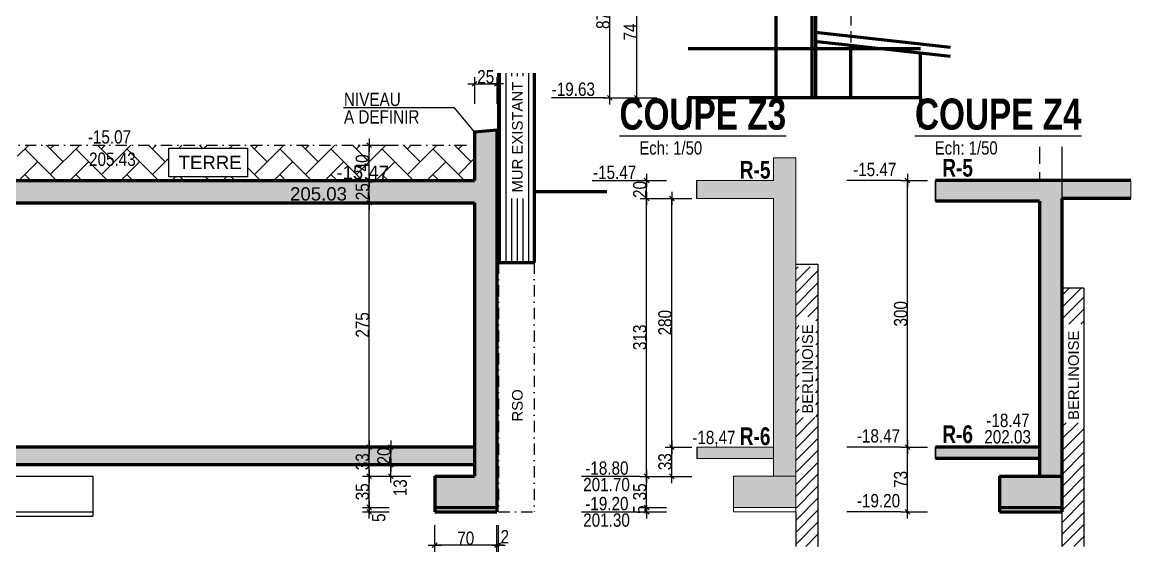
# Model space of a CAD drawing. Header units: centimetres. Extents: x 10803 to 23268, y -4986 to -786.
# Drawn here: x 20999 to 22248, y -2494 to -1898 of the extents above; entities that cross this region are included whole.
import ezdxf
from ezdxf.enums import TextEntityAlignment as Align

# ---------------------------------------------------------------- set-up
doc = ezdxf.new("R2010")
doc.units = ezdxf.units.CM
doc.header["$PDMODE"] = 1
doc.header["$PDSIZE"] = -2
doc.linetypes.add('CACHEX2', pattern=[19.05, 12.7, -6.35])
doc.linetypes.add('TIRETPTX2', pattern=[50.8, 25.4, -12.7, 0, -12.7])
for name, color, linetype in [('01_cote_gen', 4, 'Continuous'), ('01_linteaux', 2, 'Continuous'), ('01_poch_BN', 9, 'Continuous'), ('01_poch_murs', 253, 'Continuous'), ('01_texte', 230, 'Continuous'), ('AA_COTES', 2, 'Continuous')]:
    doc.layers.add(name, color=color, linetype=linetype)
doc.layers.add('01_murs_coup', color=5, linetype='Continuous', lineweight=60)
doc.layers.add('01_PIEUX', color=5, linetype='Continuous', lineweight=60)
doc.styles.add('ARIAL NA', font='ARIALN.TTF')
doc.styles.add('Arial Narrow', font='ARIALN.TTF')
doc.styles.add('impact', font='impact.ttf')
doc.styles.add('MATTE_TXT', font='arial.ttf')
doc.styles.add('STYLE2', font='ARIALN.TTF')
doc.dimstyles.new('JB25', dxfattribs={"dimscale": 0.1, "dimtxt": 150, "dimasz": 15, "dimexe": 0.1, "dimexo": 0.1, "dimgap": 0.09, "dimtad": 1, "dimdec": 1, "dimlfac": 0.5, "dimdsep": 46, "dimtxsty": 'STYLE2', "dimblk1": 'BOND_G', "dimblk2": 'BOND_D', "dimsah": 1, "dimcen": 1.5, "dimdle": 0.01, "dimse1": 1, "dimse2": 1, "dimclrd": 4, "dimclre": 2, "dimclrt": 6, "dimazin": 2, "dimtfac": 2.333333, "dimtdec": 1, "dimtix": 1, "dimtmove": 2, "dimatfit": 3, "dimldrblk": 'BOND_G', "dimfxl": 1, "dimtolj": 1, "dimtzin": 0, "dimarcsym": 0})
doc.dimstyles.new('JB50', dxfattribs={"dimscale": 0.1, "dimtxt": 150, "dimasz": 15, "dimexe": 0.1, "dimexo": 0.1, "dimgap": 0.09, "dimtad": 1, "dimdec": 1, "dimdsep": 46, "dimtxsty": 'STYLE2', "dimblk1": 'BOND_G', "dimblk2": 'BOND_D', "dimsah": 1, "dimcen": 1.5, "dimdle": 0.01, "dimse1": 1, "dimse2": 1, "dimclrd": 4, "dimclre": 2, "dimclrt": 6, "dimazin": 2, "dimtfac": 2.333333, "dimtdec": 1, "dimtix": 1, "dimtmove": 2, "dimatfit": 3, "dimldrblk": 'BOND_G', "dimfxl": 1, "dimtolj": 1, "dimtzin": 0, "dimarcsym": 0})

# ---------------------------------------------------------------- blocks, each defined once
blk = doc.blocks.new('BOND_G')
at = {"layer": 'AA_COTES', "color": 0}
for p, q in [((0, -5), (0, 15)), ((5, 0), (-5, 0)), ((1.77, 1.77), (-1.77, -1.77))]:
    blk.add_line(p, q, dxfattribs=at)
blk = doc.blocks.new('BOND_D')
at = {"layer": 'AA_COTES', "color": 0}
for p, q in [((5, 0), (-5, 0)), ((-1.77, -1.77), (1.77, 1.77)), ((0, 5), (0, -15))]:
    blk.add_line(p, q, dxfattribs=at)
blk = doc.blocks.new('*D1537')
at = {"layer": '01_cote_gen', "color": 4, "lineweight": -2, "transparency": 16777216}
blk.add_line((21691.3, -1981.1), (21691.3, -1836.1), dxfattribs=at)
at = {"layer": 'Defpoints', "color": 0, "lineweight": 0, "transparency": 16777216}
for p in [(21691.3, -1834.6), (21713.8, -1834.6), (21713.8, -1982.6)]:
    blk.add_point(p, dxfattribs=at)
at = {"layer": '01_cote_gen', "color": 4, "lineweight": -2, "transparency": 16777216, "xscale": 1.5, "yscale": 1.5, "zscale": 1.5}
for name, p, rotation in [('BOND_D', (21691.3, -1834.6), 90), ('BOND_G', (21691.3, -1982.6), 270)]:
    blk.add_blockref(name, p, dxfattribs=dict(at, rotation=rotation))
at = {"layer": '01_cote_gen', "color": 6, "lineweight": 0, "transparency": 16777216, "insert": (21683.8, -1908.6), "char_height": 15, "attachment_point": 5, "rotation": 90, "style": 'STYLE2'}
blk.add_mtext('\\A1;74', dxfattribs=at)
blk = doc.blocks.new('*D1540')
at = {"layer": '01_cote_gen', "color": 4, "lineweight": -2, "transparency": 16777216}
blk.add_line((21660.7, -1981.1), (21660.7, -1810.1), dxfattribs=at)
at = {"layer": 'Defpoints', "color": 0, "lineweight": 0, "transparency": 16777216}
for p in [(21660.7, -1808.6), (21713.8, -1808.6), (21713.8, -1982.6)]:
    blk.add_point(p, dxfattribs=at)
at = {"layer": '01_cote_gen', "color": 4, "lineweight": -2, "transparency": 16777216, "xscale": 1.5, "yscale": 1.5, "zscale": 1.5}
for name, p, rotation in [('BOND_D', (21660.7, -1808.6), 90), ('BOND_G', (21660.7, -1982.6), 270)]:
    blk.add_blockref(name, p, dxfattribs=dict(at, rotation=rotation))
at = {"layer": '01_cote_gen', "color": 6, "lineweight": 0, "transparency": 16777216, "insert": (21653.1, -1895.6), "char_height": 15, "attachment_point": 5, "rotation": 90, "style": 'STYLE2'}
blk.add_mtext('\\A1;87', dxfattribs=at)
blk = doc.blocks.new('*D1559')
at = {"layer": '01_cote_gen', "color": 4, "lineweight": -2, "transparency": 16777216}
blk.add_line((21389.7, -2374.4), (21389.7, -2102.4), dxfattribs=at)
at = {"layer": 'Defpoints', "color": 0, "lineweight": 0, "transparency": 16777216}
for p in [(21389.7, -2100.9), (21477.8, -2100.9), (21477.8, -2375.9)]:
    blk.add_point(p, dxfattribs=at)
at = {"layer": '01_cote_gen', "color": 4, "lineweight": -2, "transparency": 16777216, "xscale": 1.5, "yscale": 1.5, "zscale": 1.5}
for name, p, rotation in [('BOND_D', (21389.7, -2100.9), 90), ('BOND_G', (21389.7, -2375.9), 270)]:
    blk.add_blockref(name, p, dxfattribs=dict(at, rotation=rotation))
at = {"layer": '01_cote_gen', "color": 6, "transparency": 16777216, "insert": (21382, -2238.4), "char_height": 15, "attachment_point": 5, "rotation": 90, "style": 'STYLE2'}
blk.add_mtext('\\A1;275', dxfattribs=at)
blk = doc.blocks.new('*D2006')
at = {"layer": '01_cote_gen', "color": 4, "lineweight": -2, "transparency": 16777216}
blk.add_line((21389.7, -2407.3), (21389.7, -2377.4), dxfattribs=at)
at = {"layer": 'Defpoints', "color": 0, "lineweight": 0, "transparency": 16777216}
for p in [(21389.7, -2375.9), (21412.2, -2375.9), (21463.4, -2408.8)]:
    blk.add_point(p, dxfattribs=at)
at = {"layer": '01_cote_gen', "color": 4, "lineweight": -2, "transparency": 16777216, "xscale": 1.5, "yscale": 1.5, "zscale": 1.5}
for name, p, rotation in [('BOND_D', (21389.7, -2375.9), 90), ('BOND_G', (21389.7, -2408.8), 270)]:
    blk.add_blockref(name, p, dxfattribs=dict(at, rotation=rotation))
at = {"layer": '01_cote_gen', "color": 6, "transparency": 16777216, "insert": (21382, -2392.4), "char_height": 15, "attachment_point": 5, "rotation": 90, "style": 'STYLE2'}
blk.add_mtext('\\A1;33', dxfattribs=at)
blk = doc.blocks.new('*D2007')
at = {"layer": '01_cote_gen', "color": 4, "lineweight": -2, "transparency": 16777216}
blk.add_line((21389.7, -2442.3), (21389.7, -2410.3), dxfattribs=at)
at = {"layer": 'Defpoints', "color": 0, "lineweight": 0, "transparency": 16777216}
for p in [(21389.7, -2408.8), (21463.4, -2408.8), (21463.4, -2443.8)]:
    blk.add_point(p, dxfattribs=at)
at = {"layer": '01_cote_gen', "color": 4, "lineweight": -2, "transparency": 16777216, "xscale": 1.5, "yscale": 1.5, "zscale": 1.5}
for name, p, rotation in [('BOND_D', (21389.7, -2408.8), 90), ('BOND_G', (21389.7, -2443.8), 270)]:
    blk.add_blockref(name, p, dxfattribs=dict(at, rotation=rotation))
at = {"layer": '01_cote_gen', "color": 6, "transparency": 16777216, "insert": (21382, -2426.3), "char_height": 15, "attachment_point": 5, "rotation": 90, "style": 'STYLE2'}
blk.add_mtext('\\A1;35', dxfattribs=at)
blk = doc.blocks.new('*D2008')
at = {"layer": '01_cote_gen', "color": 4, "lineweight": -2, "transparency": 16777216}
blk.add_line((21389.7, -2099.4), (21389.7, -2077.4), dxfattribs=at)
at = {"layer": 'Defpoints', "color": 0, "lineweight": 0, "transparency": 16777216}
for p in [(21389.7, -2075.9), (21431.1, -2075.9), (21431.1, -2100.9)]:
    blk.add_point(p, dxfattribs=at)
at = {"layer": '01_cote_gen', "color": 4, "lineweight": -2, "transparency": 16777216, "xscale": 1.5, "yscale": 1.5, "zscale": 1.5}
for name, p, rotation in [('BOND_D', (21389.7, -2075.9), 90), ('BOND_G', (21389.7, -2100.9), 270)]:
    blk.add_blockref(name, p, dxfattribs=dict(at, rotation=rotation))
at = {"layer": '01_cote_gen', "color": 6, "transparency": 16777216, "insert": (21382, -2088.4), "char_height": 15, "attachment_point": 5, "rotation": 90, "style": 'STYLE2'}
blk.add_mtext('\\A1;25', dxfattribs=at)
blk = doc.blocks.new('*D2009')
at = {"layer": '01_cote_gen', "color": 4, "lineweight": -2, "transparency": 16777216}
blk.add_line((21389.7, -2074.4), (21389.7, -2037.4), dxfattribs=at)
at = {"layer": 'Defpoints', "color": 0, "lineweight": 0, "transparency": 16777216}
for p in [(21389.7, -2035.9), (21412.2, -2035.9), (21412.2, -2075.9)]:
    blk.add_point(p, dxfattribs=at)
at = {"layer": '01_cote_gen', "color": 4, "lineweight": -2, "transparency": 16777216, "xscale": 1.5, "yscale": 1.5, "zscale": 1.5}
for name, p, rotation in [('BOND_D', (21389.7, -2035.9), 90), ('BOND_G', (21389.7, -2075.9), 270)]:
    blk.add_blockref(name, p, dxfattribs=dict(at, rotation=rotation))
at = {"layer": '01_cote_gen', "color": 6, "transparency": 16777216, "insert": (21382, -2055.9), "char_height": 15, "attachment_point": 5, "rotation": 90, "style": 'STYLE2'}
blk.add_mtext('\\A1;40', dxfattribs=at)
blk = doc.blocks.new('*D1563')
at = {"layer": '01_cote_gen', "color": 4, "lineweight": -2, "transparency": 16777216}
blk.add_line((21531.9, -2486.4), (21464.9, -2486.4), dxfattribs=at)
at = {"layer": 'Defpoints', "color": 0, "lineweight": 0, "transparency": 16777216}
for p in [(21463.4, -2453.4), (21533.4, -2453.4), (21463.4, -2486.4)]:
    blk.add_point(p, dxfattribs=at)
at = {"layer": '01_cote_gen', "color": 4, "lineweight": -2, "transparency": 16777216, "xscale": 1.5, "yscale": 1.5, "zscale": 1.5, "rotation": 180}
blk.add_blockref('BOND_D', (21463.4, -2486.4), dxfattribs=at)
at = {"layer": '01_cote_gen', "color": 4, "lineweight": -2, "transparency": 16777216, "xscale": 1.5, "yscale": 1.5, "zscale": 1.5}
blk.add_blockref('BOND_G', (21533.4, -2486.4), dxfattribs=at)
at = {"layer": '01_cote_gen', "color": 6, "transparency": 16777216, "insert": (21498.4, -2478.7), "char_height": 15, "attachment_point": 5, "style": 'STYLE2'}
blk.add_mtext('\\A1;70', dxfattribs=at)
blk = doc.blocks.new('*D1564')
at = {"layer": '01_cote_gen', "color": 4, "lineweight": -2, "transparency": 16777216}
for p, q in [((21531.9, -2486.4), (21530.4, -2486.4)), ((21533.4, -2486.4), (21535.4, -2486.4)), ((21536.9, -2486.4), (21538.4, -2486.4))]:
    blk.add_line(p, q, dxfattribs=at)
at = {"layer": 'Defpoints', "color": 0, "lineweight": 0, "transparency": 16777216}
for p in [(21533.4, -2453.4), (21535.4, -2453.4), (21535.4, -2486.4)]:
    blk.add_point(p, dxfattribs=at)
at = {"layer": '01_cote_gen', "color": 4, "lineweight": -2, "transparency": 16777216, "xscale": 1.5, "yscale": 1.5, "zscale": 1.5}
blk.add_blockref('BOND_G', (21533.4, -2486.4), dxfattribs=at)
at = {"layer": '01_cote_gen', "color": 4, "lineweight": -2, "transparency": 16777216, "xscale": 1.5, "yscale": 1.5, "zscale": 1.5, "rotation": 180}
blk.add_blockref('BOND_D', (21535.4, -2486.4), dxfattribs=at)
at = {"layer": '01_cote_gen', "color": 6, "transparency": 16777216, "insert": (21542.4, -2476.9), "char_height": 15, "attachment_point": 5, "style": 'STYLE2'}
blk.add_mtext('\\A1;2', dxfattribs=at)
blk = doc.blocks.new('*D1565')
at = {"layer": '01_cote_gen', "color": 4, "lineweight": -2, "transparency": 16777216}
blk.add_line((21509.9, -1966.8), (21531.9, -1966.8), dxfattribs=at)
at = {"layer": 'Defpoints', "color": 0, "lineweight": 0, "transparency": 16777216}
for p in [(21533.4, -1966.8), (21508.4, -2052.1), (21533.4, -2050.1)]:
    blk.add_point(p, dxfattribs=at)
at = {"layer": '01_cote_gen', "color": 4, "lineweight": -2, "transparency": 16777216, "xscale": 1.5, "yscale": 1.5, "zscale": 1.5, "rotation": 180}
blk.add_blockref('BOND_G', (21508.4, -1966.8), dxfattribs=at)
at = {"layer": '01_cote_gen', "color": 4, "lineweight": -2, "transparency": 16777216, "xscale": 1.5, "yscale": 1.5, "zscale": 1.5}
blk.add_blockref('BOND_D', (21533.4, -1966.8), dxfattribs=at)
at = {"layer": '01_cote_gen', "color": 6, "transparency": 16777216, "insert": (21520.9, -1959.1), "char_height": 15, "attachment_point": 5, "style": 'STYLE2'}
blk.add_mtext('\\A1;25', dxfattribs=at)
blk = doc.blocks.new('*D2010')
at = {"layer": '01_cote_gen', "color": 4, "lineweight": -2, "transparency": 16777216}
blk.add_line((21413.9, -2407.3), (21413.9, -2397.4), dxfattribs=at)
at = {"layer": 'Defpoints', "color": 0, "lineweight": 0, "transparency": 16777216}
for p in [(21413.9, -2395.9), (21463.4, -2395.9), (21463.4, -2408.8)]:
    blk.add_point(p, dxfattribs=at)
at = {"layer": '01_cote_gen', "color": 4, "lineweight": -2, "transparency": 16777216, "xscale": 1.5, "yscale": 1.5, "zscale": 1.5}
for name, p, rotation in [('BOND_D', (21413.9, -2395.9), 90), ('BOND_G', (21413.9, -2408.8), 270)]:
    blk.add_blockref(name, p, dxfattribs=dict(at, rotation=rotation))
at = {"layer": '01_cote_gen', "color": 6, "transparency": 16777216, "insert": (21424.6, -2421.8), "char_height": 15, "attachment_point": 5, "rotation": 90, "style": 'STYLE2'}
blk.add_mtext('\\A1;13', dxfattribs=at)
blk = doc.blocks.new('*D2011')
at = {"layer": '01_cote_gen', "color": 4, "lineweight": -2, "transparency": 16777216}
blk.add_line((21413.9, -2394.4), (21413.9, -2377.4), dxfattribs=at)
at = {"layer": 'Defpoints', "color": 0, "lineweight": 0, "transparency": 16777216}
for p in [(21380.4, -2375.9), (21413.9, -2375.9), (21425.7, -2395.9)]:
    blk.add_point(p, dxfattribs=at)
at = {"layer": '01_cote_gen', "color": 4, "lineweight": -2, "transparency": 16777216, "xscale": 1.5, "yscale": 1.5, "zscale": 1.5}
for name, p, rotation in [('BOND_D', (21413.9, -2375.9), 90), ('BOND_G', (21413.9, -2395.9), 270)]:
    blk.add_blockref(name, p, dxfattribs=dict(at, rotation=rotation))
at = {"layer": '01_cote_gen', "color": 6, "transparency": 16777216, "insert": (21406.3, -2385.9), "char_height": 15, "attachment_point": 5, "rotation": 90, "style": 'STYLE2'}
blk.add_mtext('\\A1;20', dxfattribs=at)
blk = doc.blocks.new('*D2012')
at = {"layer": '01_cote_gen', "color": 4, "lineweight": -2, "transparency": 16777216}
blk.add_line((21389.7, -2447.3), (21389.7, -2445.3), dxfattribs=at)
at = {"layer": 'Defpoints', "color": 0, "lineweight": 0, "transparency": 16777216}
for p in [(21389.7, -2443.8), (21463.4, -2443.8), (21463.4, -2448.8)]:
    blk.add_point(p, dxfattribs=at)
at = {"layer": '01_cote_gen', "color": 4, "lineweight": -2, "transparency": 16777216, "xscale": 1.5, "yscale": 1.5, "zscale": 1.5}
for name, p, rotation in [('BOND_D', (21389.7, -2443.8), 90), ('BOND_G', (21389.7, -2448.8), 270)]:
    blk.add_blockref(name, p, dxfattribs=dict(at, rotation=rotation))
at = {"layer": '01_cote_gen', "color": 6, "transparency": 16777216, "insert": (21400.4, -2455.5), "char_height": 15, "attachment_point": 5, "rotation": 90, "style": 'STYLE2'}
blk.add_mtext('\\A1;5', dxfattribs=at)
blk = doc.blocks.new('*D1619')
at = {"layer": '01_cote_gen', "color": 4, "lineweight": -2, "transparency": 16777216}
blk.add_line((21702.2, -2407.4), (21702.2, -2097.4), dxfattribs=at)
at = {"layer": 'Defpoints', "color": 0, "lineweight": 0, "transparency": 16777216}
for p in [(21702.2, -2095.9), (21748.8, -2095.9), (21765.3, -2408.9)]:
    blk.add_point(p, dxfattribs=at)
at = {"layer": '01_cote_gen', "color": 4, "lineweight": -2, "transparency": 16777216, "xscale": 1.5, "yscale": 1.5, "zscale": 1.5}
for name, p, rotation in [('BOND_D', (21702.2, -2095.9), 90), ('BOND_G', (21702.2, -2408.9), 270)]:
    blk.add_blockref(name, p, dxfattribs=dict(at, rotation=rotation))
at = {"layer": '01_cote_gen', "color": 6, "transparency": 16777216, "insert": (21694.5, -2252.4), "char_height": 15, "attachment_point": 5, "rotation": 90, "style": 'STYLE2'}
blk.add_mtext('\\A1;313', dxfattribs=at)
blk = doc.blocks.new('*D1620')
at = {"layer": '01_cote_gen', "color": 4, "lineweight": -2, "transparency": 16777216}
blk.add_line((21730.5, -2407.4), (21730.5, -2377.4), dxfattribs=at)
at = {"layer": 'Defpoints', "color": 0, "lineweight": 0, "transparency": 16777216}
for p in [(21730.5, -2375.9), (21765.3, -2375.9), (21765.3, -2408.9)]:
    blk.add_point(p, dxfattribs=at)
at = {"layer": '01_cote_gen', "color": 4, "lineweight": -2, "transparency": 16777216, "xscale": 1.5, "yscale": 1.5, "zscale": 1.5}
for name, p, rotation in [('BOND_D', (21730.5, -2375.9), 90), ('BOND_G', (21730.5, -2408.9), 270)]:
    blk.add_blockref(name, p, dxfattribs=dict(at, rotation=rotation))
at = {"layer": '01_cote_gen', "color": 6, "transparency": 16777216, "insert": (21722.9, -2392.4), "char_height": 15, "attachment_point": 5, "rotation": 90, "style": 'STYLE2'}
blk.add_mtext('\\A1;33', dxfattribs=at)
blk = doc.blocks.new('*D1621')
at = {"layer": '01_cote_gen', "color": 4, "lineweight": -2, "transparency": 16777216}
blk.add_line((21730.5, -2374.4), (21730.5, -2097.4), dxfattribs=at)
at = {"layer": 'Defpoints', "color": 0, "lineweight": 0, "transparency": 16777216}
for p in [(21730.5, -2095.9), (21748.8, -2095.9), (21748.8, -2375.9)]:
    blk.add_point(p, dxfattribs=at)
at = {"layer": '01_cote_gen', "color": 4, "lineweight": -2, "transparency": 16777216, "xscale": 1.5, "yscale": 1.5, "zscale": 1.5}
for name, p, rotation in [('BOND_D', (21730.5, -2095.9), 90), ('BOND_G', (21730.5, -2375.9), 270)]:
    blk.add_blockref(name, p, dxfattribs=dict(at, rotation=rotation))
at = {"layer": '01_cote_gen', "color": 6, "transparency": 16777216, "insert": (21722.9, -2235.9), "char_height": 15, "attachment_point": 5, "rotation": 90, "style": 'STYLE2'}
blk.add_mtext('\\A1;280', dxfattribs=at)
blk = doc.blocks.new('*D2079')
at = {"layer": '01_cote_gen', "color": 4, "lineweight": -2, "transparency": 16777216}
blk.add_line((21702.2, -2094.4), (21702.2, -2077.4), dxfattribs=at)
at = {"layer": 'Defpoints', "color": 0, "lineweight": 0, "transparency": 16777216}
for p in [(21702.2, -2075.9), (21791, -2075.9), (21791, -2095.9)]:
    blk.add_point(p, dxfattribs=at)
at = {"layer": '01_cote_gen', "color": 4, "lineweight": -2, "transparency": 16777216, "xscale": 1.5, "yscale": 1.5, "zscale": 1.5}
for name, p, rotation in [('BOND_D', (21702.2, -2075.9), 90), ('BOND_G', (21702.2, -2095.9), 270)]:
    blk.add_blockref(name, p, dxfattribs=dict(at, rotation=rotation))
at = {"layer": '01_cote_gen', "color": 6, "transparency": 16777216, "insert": (21694.5, -2085.9), "char_height": 15, "attachment_point": 5, "rotation": 90, "style": 'STYLE2'}
blk.add_mtext('\\A1;20', dxfattribs=at)
blk = doc.blocks.new('*D2080')
at = {"layer": '01_cote_gen', "color": 4, "lineweight": -2, "transparency": 16777216}
for p, q in [((21702.2, -2442.4), (21702.2, -2440.9)), ((21702.2, -2443.9), (21702.2, -2448.9)), ((21702.2, -2450.4), (21702.2, -2451.9))]:
    blk.add_line(p, q, dxfattribs=at)
at = {"layer": 'Defpoints', "color": 0, "lineweight": 0, "transparency": 16777216}
for p in [(21800.2, -2443.9), (21702.2, -2448.9), (21800.2, -2448.9)]:
    blk.add_point(p, dxfattribs=at)
at = {"layer": '01_cote_gen', "color": 4, "lineweight": -2, "transparency": 16777216, "xscale": 1.5, "yscale": 1.5, "zscale": 1.5}
for name, p, rotation in [('BOND_G', (21702.2, -2443.9), 270), ('BOND_D', (21702.2, -2448.9), 90)]:
    blk.add_blockref(name, p, dxfattribs=dict(at, rotation=rotation))
at = {"layer": '01_cote_gen', "color": 6, "transparency": 16777216, "insert": (21694.5, -2446.4), "char_height": 15, "attachment_point": 5, "rotation": 90, "style": 'STYLE2'}
blk.add_mtext('\\A1;5', dxfattribs=at)
blk = doc.blocks.new('*D2081')
at = {"layer": '01_cote_gen', "color": 4, "lineweight": -2, "transparency": 16777216}
blk.add_line((21702.2, -2442.4), (21702.2, -2410.4), dxfattribs=at)
at = {"layer": 'Defpoints', "color": 0, "lineweight": 0, "transparency": 16777216}
for p in [(21702.2, -2408.9), (21800.2, -2408.9), (21800.2, -2443.9)]:
    blk.add_point(p, dxfattribs=at)
at = {"layer": '01_cote_gen', "color": 4, "lineweight": -2, "transparency": 16777216, "xscale": 1.5, "yscale": 1.5, "zscale": 1.5}
for name, p, rotation in [('BOND_D', (21702.2, -2408.9), 90), ('BOND_G', (21702.2, -2443.9), 270)]:
    blk.add_blockref(name, p, dxfattribs=dict(at, rotation=rotation))
at = {"layer": '01_cote_gen', "color": 6, "transparency": 16777216, "insert": (21694.5, -2426.4), "char_height": 15, "attachment_point": 5, "rotation": 90, "style": 'STYLE2'}
blk.add_mtext('\\A1;35', dxfattribs=at)
blk = doc.blocks.new('*D1622')
at = {"layer": '01_cote_gen', "color": 4, "lineweight": -2, "transparency": 16777216}
blk.add_line((21996.1, -2374.4), (21996.1, -2077.4), dxfattribs=at)
at = {"layer": 'Defpoints', "color": 0, "lineweight": 0, "transparency": 16777216}
for p in [(21996.1, -2075.9), (22051.2, -2075.9), (22042.1, -2375.9)]:
    blk.add_point(p, dxfattribs=at)
at = {"layer": '01_cote_gen', "color": 4, "lineweight": -2, "transparency": 16777216, "xscale": 1.5, "yscale": 1.5, "zscale": 1.5}
for name, p, rotation in [('BOND_D', (21996.1, -2075.9), 90), ('BOND_G', (21996.1, -2375.9), 270)]:
    blk.add_blockref(name, p, dxfattribs=dict(at, rotation=rotation))
at = {"layer": '01_cote_gen', "color": 6, "transparency": 16777216, "insert": (21988.4, -2225.9), "char_height": 15, "attachment_point": 5, "rotation": 90, "style": 'STYLE2'}
blk.add_mtext('\\A1;300', dxfattribs=at)
blk = doc.blocks.new('*D1623')
at = {"layer": '01_cote_gen', "color": 4, "lineweight": -2, "transparency": 16777216}
blk.add_line((21996.1, -2447.4), (21996.1, -2377.4), dxfattribs=at)
at = {"layer": 'Defpoints', "color": 0, "lineweight": 0, "transparency": 16777216}
for p in [(21996.1, -2375.9), (22116.5, -2375.9), (22149.6, -2448.9)]:
    blk.add_point(p, dxfattribs=at)
at = {"layer": '01_cote_gen', "color": 4, "lineweight": -2, "transparency": 16777216, "xscale": 1.5, "yscale": 1.5, "zscale": 1.5}
for name, p, rotation in [('BOND_D', (21996.1, -2375.9), 90), ('BOND_G', (21996.1, -2448.9), 270)]:
    blk.add_blockref(name, p, dxfattribs=dict(at, rotation=rotation))
at = {"layer": '01_cote_gen', "color": 6, "transparency": 16777216, "insert": (21988.4, -2412.4), "char_height": 15, "attachment_point": 5, "rotation": 90, "style": 'STYLE2'}
blk.add_mtext('\\A1;73', dxfattribs=at)

msp = doc.modelspace()

# ---------------------------------------------------------------- hatches: boundary and pattern name
at = {"layer": '01_poch_BN', "lineweight": 0}
h = msp.add_hatch(color=256, dxfattribs=at)
h.dxf.hatch_style = 1
h.paths.add_polyline_path([(20968.4, -2034.9), (20434.4, -2034.9), (20434.4, -2075.87), (20380.8, -2075.87), (20380.8, -2098.87), (20452.4, -2098.87), (20452.4, -2057.9), (20888.4, -2057.9), (20888.4, -2109.9), (20968.4, -2109.9), (20968.4, -2100.9), (21508.4, -2100.9), (21508.4, -2408.83), (21463.4, -2408.83), (21463.4, -2443.84), (21533.4, -2443.84), (21533.4, -2018.9), (21508.4, -2020.9), (21508.4, -2075.9), (20968.4, -2075.9)])
h.paths.add_polyline_path([(20452.4, -1964.22), (20434.4, -1964.22), (20434.4, -2034.9), (20452.4, -2034.9)])
h.paths.add_polyline_path([(20968.4, -2027.9), (20948.4, -2025.9), (20948.4, -2022.9), (20943.4, -2022.9), (20943.4, -2034.9), (20968.4, -2034.9)], flags=17)
h.paths.add_polyline_path([(21508.4, -2375.87), (20380.8, -2375.87), (20380.8, -2388.87), (20968.4, -2388.87), (20968.4, -2395.87), (21508.4, -2395.87)])
h = msp.add_hatch(color=256, dxfattribs=at)
h.dxf.hatch_style = 1
h.paths.add_polyline_path([(21870.19, -2050.39), (21845.19, -2050.39), (21845.19, -2075.87), (21758.7, -2075.87), (21758.7, -2095.87), (21845.19, -2095.87), (21845.19, -2408.87), (21870.19, -2408.87)])
h.paths.add_polyline_path([(21845.19, -2375.87), (21758.7, -2375.87), (21758.7, -2388.87), (21845.19, -2388.87)], flags=17)
h.paths.add_polyline_path([(21870.19, -2408.87), (21800.19, -2408.87), (21800.19, -2443.87), (21870.19, -2443.87)])
h = msp.add_hatch(color=256, dxfattribs=at)
h.dxf.hatch_style = 1
h.paths.add_polyline_path([(22169.84, -2095.87), (22247.65, -2095.87), (22247.65, -2075.87), (22027.42, -2075.87), (22027.42, -2098.87), (22144.84, -2098.87), (22144.84, -2408.87), (22169.84, -2408.87)])
h.paths.add_polyline_path([(22169.84, -2408.87), (22099.84, -2408.87), (22099.84, -2443.87), (22169.84, -2443.87)])
h = msp.add_hatch(color=256, dxfattribs=at)
h.dxf.hatch_style = 1
h.paths.add_polyline_path([(22144.84, -2375.87), (22027.42, -2375.87), (22027.42, -2388.87), (22144.84, -2388.87)])
at = {"layer": '01_poch_murs'}
h = msp.add_hatch(dxfattribs=at)
h.set_pattern_fill('ANSI31', color=256, scale=2, angle=45)
h.set_pattern_definition([(90, (-706.483, -3648.0665), (-6.35, 1e-15), [])])
h.paths.add_polyline_path([(21575.4, -1954.93), (21535.4, -1954.93), (21535.4, -2168.08), (21575.4, -2168.08)])
h.paths.add_polyline_path([(21565.83, -2096.06), (21565.83, -1958.4), (21547.21, -1958.4), (21547.21, -2096.06)], flags=16)
h = msp.add_hatch(dxfattribs=at)
h.set_pattern_fill('AR-HBONE', color=256, scale=0.2)
h.set_pattern_definition([(45, (9133.32, -1321.887), (3e-15, 28.73682), [60.96, -20.32]), (135, (9147.69, -1307.518), (3e-15, 28.73682), [60.96, -20.32])])
h.paths.add_polyline_path([(21508.4, -2035.9), (20993.4, -2035.9), (20993.4, -2075.9), (21508.4, -2075.9)])
h.paths.add_polyline_path([(21252.45, -2071.58), (21163.86, -2071.58), (21163.86, -2039.29), (21252.45, -2039.29)], flags=16)
h.paths.add_polyline_path([(21397.52, -2068.88), (21397.52, -2042.26), (21366.29, -2042.26), (21366.29, -2068.88)], flags=24)
h.paths.add_polyline_path([(21070.17, -2063.45), (21141.93, -2063.45), (21141.93, -2040.45), (21070.17, -2040.45)], flags=24)
h.paths.add_polyline_path([(21295.28, -2078.3), (21362.35, -2078.3), (21362.35, -2055.33), (21295.28, -2055.33)], flags=9)
h.paths.add_polyline_path([(21171.15, -2066.64), (21249.67, -2066.64), (21249.67, -2044.14), (21171.15, -2044.14)], flags=8)
h = msp.add_hatch(dxfattribs=at)
h.set_pattern_fill('ANSI31', color=256, scale=3)
h.set_pattern_definition([(45, (10213.95, -3702.202), (-6.735192, 6.735192), [])])
h.paths.add_polyline_path([(21895.19, -2173.03), (21870.19, -2173.03)], flags=17)
h.paths.add_polyline_path([(21892.76, -2342.62), (21892.76, -2229.43), (21874.13, -2229.43), (21874.13, -2342.62)], flags=16)
h.paths.add_polyline_path([(21894.67, -2487.77), (21895.19, -2487.77), (21895.19, -2487.42)])
h.paths.add_polyline_path([(21870.19, -2487.77), (21894.67, -2487.77), (21895.19, -2487.42), (21895.19, -2173.03), (21870.19, -2173.03)])
h = msp.add_hatch(dxfattribs=at)
h.set_pattern_fill('ANSI31', color=256, scale=3)
h.set_pattern_definition([(45, (10513.599, -3758.606), (-6.735192, 6.735192), [])])
h.paths.add_polyline_path([(22194.84, -2196.87), (22169.84, -2196.87), (22169.84, -2237.57), (22194.84, -2237.57)])
h.paths.add_polyline_path([(22192.41, -2348.49), (22173.78, -2348.49)], flags=16)
h.paths.add_polyline_path([(22169.84, -2487.77), (22194.84, -2487.77), (22194.84, -2348.49), (22169.84, -2348.49)])

# ---------------------------------------------------------------- linework, layer by layer
at = {"layer": '01_linteaux', "linetype": 'CACHEX2'}
msp.add_line((21932.26, -1812.41), (21932.26, -1923.72), dxfattribs=at)
at = {"layer": '01_linteaux', "linetype": 'TIRETPTX2', "ltscale": 0.5}
for p, q in [((20976.4, -2035.9), (21508.4, -2035.9)), ((21535.4, -2168.08), (21535.4, -2448.84)), ((21575.4, -2168.08), (21575.4, -2448.84)), ((21535.4, -2448.84), (21575.4, -2448.84))]:
    msp.add_line(p, q, dxfattribs=at)
at = {"layer": '01_linteaux', "linetype": 'CACHEX2', "ltscale": 1.5}
msp.add_line((22144.84, -2037.79), (22144.84, -2075.87), dxfattribs=at)
at = {"layer": '01_linteaux'}
for p, q in [((22169.84, -2037.79), (22169.84, -2095.87)), ((21870.19, -2169.87), (21895.19, -2169.87)), ((21895.19, -2169.87), (21895.19, -2487.77)), ((22194.84, -2196.87), (22169.84, -2196.87)), ((22194.84, -2196.87), (22194.84, -2487.77)), ((20838.4, -2408.87), (21078.4, -2408.87)), ((21078.4, -2408.87), (21078.4, -2453.87)), ((20838.4, -2448.87), (21078.4, -2448.87)), ((20838.4, -2453.87), (21078.4, -2453.87)), ((21870.19, -2448.87), (21870.19, -2487.77)), ((22169.84, -2448.87), (22169.84, -2487.77))]:
    msp.add_line(p, q, dxfattribs=at)
at = {"layer": '01_murs_coup', "color": 2, "ltscale": 2}
for p, q in [((21848.26, -1982.63), (21848.26, -1833.84)), ((21888.26, -1834.64), (21888.26, -1982.63)), ((21892.26, -1869), (21892.26, -1982.63)), ((22044.51, -1926.06), (21892.26, -1909.24)), ((22044.51, -1936.12), (21891.17, -1919.18)), ((22010.88, -1927.63), (21748.88, -1927.63)), ((21932.26, -1982.63), (21932.26, -1923.72)), ((22010.88, -1982.63), (22010.88, -1932.4)), ((21748.88, -1982.63), (21748.88, -2015.91)), ((22010.88, -1982.63), (21748.88, -1982.63)), ((22010.88, -1982.63), (22010.88, -2015.91))]:
    msp.add_line(p, q, dxfattribs=at)
at = {"layer": '01_murs_coup'}
for p, q in [((21535.4, -1954.93), (21535.4, -2168.08)), ((21575.4, -1954.93), (21575.4, -2168.08)), ((21508.4, -2020.9), (21533.4, -2018.9)), ((21508.4, -2020.9), (21508.4, -2075.9)), ((21533.4, -2018.9), (21533.4, -2448.84)), ((20968.4, -2075.9), (21508.4, -2075.9)), ((22247.65, -2075.87), (22027.42, -2075.87)), ((21575.4, -2088.08), (21657.28, -2088.08)), ((22169.84, -2095.87), (22169.84, -2443.87)), ((22247.65, -2095.87), (22169.84, -2095.87)), ((20968.4, -2100.9), (21508.4, -2100.9)), ((21508.4, -2100.9), (21508.4, -2408.83)), ((22144.84, -2098.87), (22027.42, -2098.87)), ((22144.84, -2098.87), (22144.84, -2408.87)), ((21535.4, -2168.08), (21575.4, -2168.08)), ((21508.4, -2375.87), (20380.8, -2375.87)), ((22144.84, -2375.87), (22027.42, -2375.87)), ((21508.4, -2395.87), (20968.4, -2395.87)), ((22144.84, -2388.87), (22027.42, -2388.87)), ((21463.4, -2408.83), (21463.4, -2448.84)), ((21463.4, -2408.83), (21508.4, -2408.83)), ((22099.84, -2408.87), (22169.84, -2408.87)), ((22099.84, -2408.87), (22099.84, -2448.87)), ((22169.84, -2408.87), (22169.84, -2448.87)), ((21463.4, -2443.84), (21533.4, -2443.84)), ((22099.84, -2443.87), (22169.84, -2443.87)), ((21463.4, -2448.84), (21533.4, -2448.84)), ((22099.84, -2448.87), (22169.84, -2448.87))]:
    msp.add_line(p, q, dxfattribs=at)
at = {"layer": '01_murs_coup', "const_width": 3}
msp.add_lwpolyline([(21575.4, -2088.08), (21657.28, -2088.08)], dxfattribs=at)
at = {"layer": '01_PIEUX', "linetype": 'Continuous', "lineweight": 5}
for p, q in [((21845.19, -2075.87), (21845.19, -2050.39)), ((21870.19, -2448.87), (21870.19, -2050.39)), ((21758.7, -2075.87), (21845.19, -2075.87)), ((21758.7, -2095.87), (21845.19, -2095.87)), ((21845.19, -2408.87), (21845.19, -2095.87)), ((21758.7, -2375.87), (21845.19, -2375.87)), ((21758.7, -2388.87), (21845.19, -2388.87)), ((21800.19, -2408.87), (21870.19, -2408.87)), ((21800.19, -2448.87), (21800.19, -2408.87)), ((21800.19, -2443.87), (21870.19, -2443.87)), ((21800.19, -2448.87), (21870.19, -2448.87))]:
    msp.add_line(p, q, dxfattribs=at)
at = {"layer": '01_poch_BN', "lineweight": 0}
for p, q in [((21845.19, -2050.39), (21870.19, -2050.39)), ((22247.65, -2075.87), (22247.65, -2095.87))]:
    msp.add_line(p, q, dxfattribs=at)
at = {"layer": '01_poch_BN'}
for p, q in [((21758.7, -2095.87), (21758.7, -2075.87)), ((22027.42, -2098.87), (22027.42, -2075.87)), ((21758.7, -2375.87), (21758.7, -2388.87)), ((22027.42, -2375.87), (22027.42, -2388.87))]:
    msp.add_line(p, q, dxfattribs=at)
at = {"layer": '01_poch_murs'}
for p, q in [((22027.42, -2075.87), (22027.42, -2098.87)), ((22027.42, -2388.87), (22027.42, -2375.87))]:
    msp.add_line(p, q, dxfattribs=at)
at = {"layer": '01_texte'}
for p, q in [((21656.05, -1982.63), (21595.11, -1982.63)), ((21485.64, -1993.94), (21360.76, -1993.94)), ((21508.4, -2020.9), (21485.64, -1993.94)), ((21640.76, -2075.87), (21694.68, -2075.87)), ((21988.56, -2075.87), (21927.56, -2075.87)), ((21988.56, -2375.87), (21927.56, -2375.87)), ((21628.98, -2408.87), (21694.68, -2408.87)), ((21628.98, -2448.87), (21694.68, -2448.87)), ((21988.56, -2448.87), (21927.56, -2448.87))]:
    msp.add_line(p, q, dxfattribs=at)
msp.add_lwpolyline([(21163.86, -2039.29), (21252.45, -2039.29), (21252.45, -2071.58), (21163.86, -2071.58)], close=True, dxfattribs=at)

# ---------------------------------------------------------------- texts
at = {"layer": '01_texte', "style": 'MATTE_TXT'}
for s, p in [('MUR EXISTANT', (21562.52, -2089.35)), ('BERLINOISE', (21889.45, -2338.32)), ('BERLINOISE', (22189.1, -2345.39)), ('RSO', (21562.52, -2347.18))]:
    msp.add_text(s, height=12, rotation=90, dxfattribs=at).set_placement(p)
at = {"layer": '01_texte'}
for s, height, style, p in [('-19.63', 15, 'Arial Narrow', (21595.23, -1980.51)), ('NIVEAU', 15, 'Arial Narrow', (21361.2, -1991.93)), ('A DEFINIR', 15, 'Arial Narrow', (21361.2, -2011.62)), ('-15.07', 15, 'Arial Narrow', (21072.63, -2034.22)), ('205.43', 15, 'Arial Narrow', (21074.01, -2059.35)), ('TERRE', 15, 'MATTE_TXT', (21174.9, -2062.89)), ('-15.47', 15, 'MATTE_TXT', (21352.62, -2074.22)), ('-15.47', 15, 'ARIAL NA', (21641.76, -2074.09)), ('R-5', 20, 'impact', (21807.11, -2073.7)), ('-15.47', 15, 'ARIAL NA', (21934.8, -2070.8)), ('R-5', 20, 'impact', (22035.24, -2071.44)), ('205.03', 15, 'MATTE_TXT', (21300.48, -2098.35)), ('-18.47', 15, 'ARIAL NA', (22084.88, -2353.38)), ('-18,47', 15, 'ARIAL NA', (21753.58, -2372.59)), ('R-6', 20, 'impact', (21807.11, -2373.7)), ('-18.47', 15, 'ARIAL NA', (21939.03, -2370.8)), ('R-6', 20, 'impact', (22035.24, -2371.44)), ('202.03', 15, 'ARIAL NA', (22082.56, -2371.88)), ('-18.80', 15, 'ARIAL NA', (21633.02, -2407.09)), ('201.70', 15, 'ARIAL NA', (21630.71, -2425.6)), ('-19.20', 15, 'ARIAL NA', (21633.02, -2447.09)), ('-19.20', 15, 'ARIAL NA', (21939.03, -2443.8)), ('201.30', 15, 'ARIAL NA', (21630.71, -2465.6))]:
    msp.add_text(s, height=height, dxfattribs=dict(at, style=style)).set_placement(p)
at = {"layer": '01_texte', "style": 'impact'}
for s, p in [('%%UCOUPE Z3', (21765.47, -2029)), ('%%UCOUPE Z4', (22098.37, -2029))]:
    msp.add_text(s, height=35, dxfattribs=at).set_placement(p, align=Align.BOTTOM_CENTER)
at = {"layer": '01_texte', "style": 'MATTE_TXT', "width": 0.8}
for p in [(21729.32, -2051.17), (22062.23, -2051.17)]:
    msp.add_text('Ech: 1/50', height=15, dxfattribs=at).set_placement(p, align=Align.BOTTOM_CENTER)

# ---------------------------------------------------------------- dimensions: what is measured, and where the dimension line sits
at = {"layer": '01_cote_gen', "lineweight": 0}
for base, p2, picture, middle in [((21660.72, -1808.63), (21713.79, -1808.63), '*D1540', (21653.05, -1895.63)), ((21691.29, -1834.63), (21713.79, -1834.63), '*D1537', (21683.78, -1908.63))]:
    dim = msp.add_linear_dim(base=base, p1=(21713.79, -1982.63), p2=p2, angle=90, dimstyle='JB25', dxfattribs=at)
    dim.commit()
    dim.dimension.update_dxf_attribs({"geometry": picture, "text_midpoint": middle})
at = {"layer": '01_cote_gen'}
for base, p1, p2, picture, middle in [((21533.4, -1966.8), (21508.4, -2052.13), (21533.4, -2050.13), '*D1565', (21520.9, -1959.13)), ((21463.4, -2486.38), (21533.4, -2453.42), (21463.4, -2453.42), '*D1563', (21498.4, -2478.71))]:
    dim = msp.add_linear_dim(base=base, p1=p1, p2=p2, dimstyle='JB50', dxfattribs=at)
    dim.commit()
    dim.dimension.update_dxf_attribs({"geometry": picture, "text_midpoint": middle})
for base, p1, p2, picture, middle in [((21389.65, -2035.9), (21412.15, -2075.9), (21412.15, -2035.9), '*D2009', (21381.99, -2055.9)), ((21389.65, -2075.9), (21431.13, -2100.9), (21431.13, -2075.9), '*D2008', (21381.99, -2088.4)), ((21702.18, -2075.87), (21790.97, -2095.87), (21790.97, -2075.87), '*D2079', (21694.52, -2085.87)), ((21996.06, -2075.87), (22042.06, -2375.87), (22051.15, -2075.87), '*D1622', (21988.39, -2225.87)), ((21389.65, -2100.9), (21477.78, -2375.87), (21477.78, -2100.9), '*D1559', (21381.99, -2238.38)), ((21702.18, -2095.87), (21765.27, -2408.87), (21748.78, -2095.87), '*D1619', (21694.52, -2252.37)), ((21730.53, -2095.87), (21748.78, -2375.87), (21748.78, -2095.87), '*D1621', (21722.87, -2235.87)), ((21389.65, -2375.87), (21463.4, -2408.83), (21412.15, -2375.87), '*D2006', (21381.99, -2392.35)), ((21413.92, -2375.87), (21425.7, -2395.87), (21380.4, -2375.87), '*D2011', (21406.25, -2385.87)), ((21730.53, -2375.87), (21765.27, -2408.87), (21765.27, -2375.87), '*D1620', (21722.87, -2392.37)), ((21996.06, -2375.87), (22149.6, -2448.87), (22116.48, -2375.87), '*D1623', (21988.39, -2412.37)), ((21389.65, -2408.83), (21463.4, -2443.84), (21463.4, -2408.83), '*D2007', (21381.99, -2426.34)), ((21702.18, -2408.87), (21800.19, -2443.87), (21800.19, -2408.87), '*D2081', (21694.52, -2426.37)), ((21702.18, -2448.87), (21800.19, -2443.87), (21800.19, -2448.87), '*D2080', (21694.55, -2446.37))]:
    dim = msp.add_linear_dim(base=base, p1=p1, p2=p2, angle=90, dimstyle='JB50', dxfattribs=at)
    dim.commit()
    dim.dimension.update_dxf_attribs({"geometry": picture, "text_midpoint": middle})
for base, p1, p2, picture, middle in [((21413.92, -2395.87), (21463.4, -2408.83), (21463.4, -2395.87), '*D2010', (21424.58, -2421.76)), ((21389.65, -2443.84), (21463.4, -2448.84), (21463.4, -2443.84), '*D2012', (21400.38, -2455.49))]:
    dim = msp.add_linear_dim(base=base, p1=p1, p2=p2, angle=90, dimstyle='JB50', dxfattribs=at)
    dim.commit()
    dim.dimension.update_dxf_attribs({"geometry": picture, "text_midpoint": middle, "dimtype": 160})
dim = msp.add_linear_dim(base=(21535.4, -2486.38), p1=(21533.4, -2453.42), p2=(21535.4, -2453.42), dimstyle='JB50', dxfattribs=at)
dim.commit()
dim.dimension.update_dxf_attribs({"geometry": '*D1564', "text_midpoint": (21542.44, -2476.93), "dimtype": 160})

doc.saveas('drawing.dxf')
